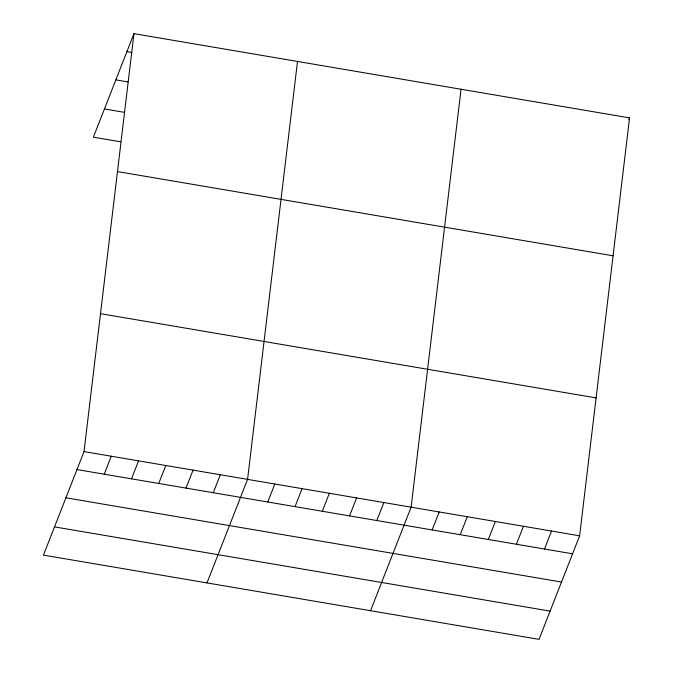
<?xml version="1.0" encoding="UTF-8"?>
<svg xmlns="http://www.w3.org/2000/svg" width="673" height="673" viewBox="0 0 673 673"><rect width="100%" height="100%" fill="white"/><g stroke="black" fill="none" stroke-linecap="round" stroke-linejoin="round"><path stroke-width="1.01" d="M84.024 451.591L133.952 33.65L629.549 117.884L579.621 535.817L539.048 639.35L43.451 555.116L84.024 451.591L579.621 535.817M297.5 61.445L247.571 479.386L206.998 582.911M461.047 89.24L411.119 507.181L370.545 610.714M133.952 33.65L93.379 137.183L120.635 141.81M104.231 474.204L111.281 456.218M131.496 478.84L138.537 460.854M158.752 483.466L165.794 465.489M186.009 488.102L193.058 470.124M213.265 492.737L220.315 474.751M267.787 501.999L274.828 484.022M295.043 506.634L302.084 488.648M322.3 511.261L329.341 493.284M349.556 515.897L356.606 497.919M376.813 520.532L383.862 502.546M432.159 529.937L439.2 511.96M460.239 534.707L467.289 516.729M628.809 119.777L629.549 117.884M488.32 539.485L495.37 521.499M516.41 544.255L523.451 526.278M544.491 549.025L551.54 531.047M126.903 51.628L131.95 52.486M115.84 79.86L127.954 81.921M104.441 108.95L124.631 112.383M117.472 171.573L613.078 255.799M100.496 313.668L596.101 397.903M76.974 469.569L572.58 553.803M65.912 497.801L561.509 582.036M54.513 526.883L550.11 611.118"/></g></svg>
